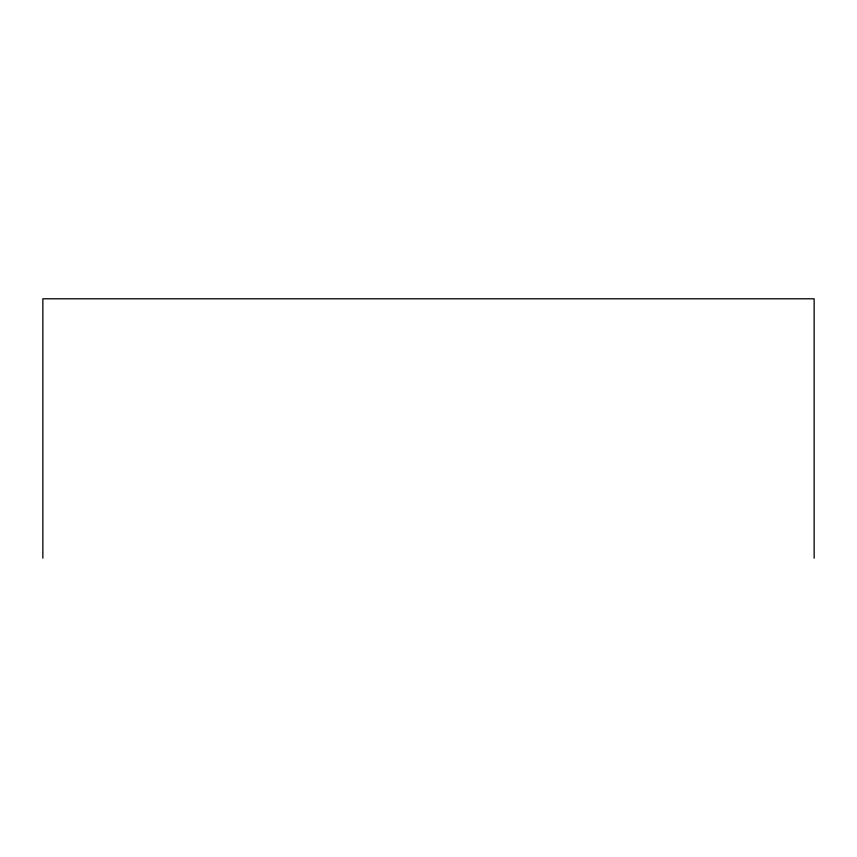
<?xml version="1.0" encoding="UTF-8"?>
<svg xmlns="http://www.w3.org/2000/svg" width="857" height="857" viewBox="0 0 857 857"><rect width="100%" height="100%" fill="white"/><g stroke="black" fill="none" stroke-linecap="round" stroke-linejoin="round"><path stroke-width="1.29" d="M814.15 558.207L814.15 298.793L42.85 298.793L42.85 558.207"/></g></svg>
